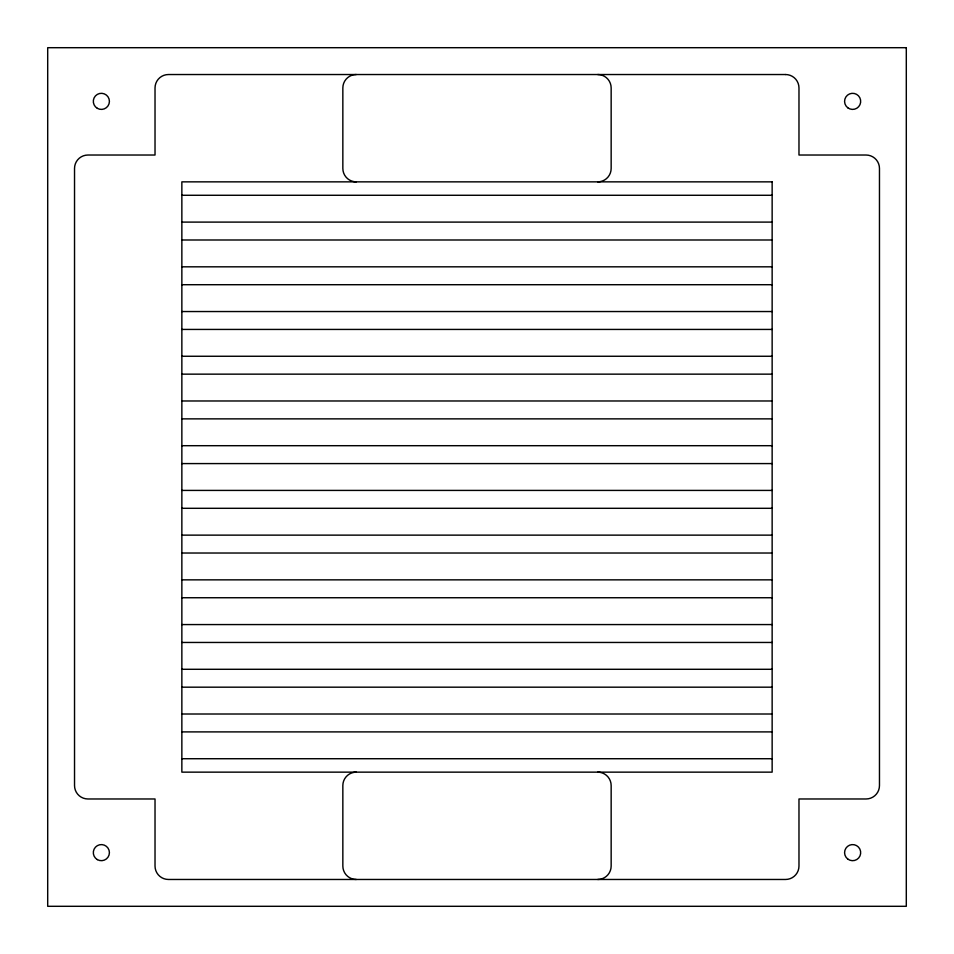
<?xml version="1.0" encoding="UTF-8"?>
<svg xmlns="http://www.w3.org/2000/svg" width="954" height="954" viewBox="0 0 954 954"><rect width="100%" height="100%" fill="white"/><g stroke="black" fill="none" stroke-linecap="round" stroke-linejoin="round"><path stroke-width="1.43" d="M181.856 195.272L772.144 195.272M181.856 222.103L772.144 222.103M181.856 239.991L772.144 239.991M181.856 266.822L772.144 266.822M181.856 284.709L772.144 284.709M181.856 311.541L772.144 311.541M181.856 329.428L772.144 329.428M181.856 356.259L772.144 356.259M181.856 374.147L772.144 374.147M181.856 400.978L772.144 400.978M181.856 418.866L772.144 418.866M181.856 445.697L772.144 445.697M181.856 463.584L772.144 463.584M181.856 490.416L772.144 490.416M181.856 508.303L772.144 508.303M181.856 535.134L772.144 535.134M181.856 553.022L772.144 553.022M181.856 579.853L772.144 579.853M181.856 597.741L772.144 597.741M181.856 624.572L772.144 624.572M181.856 642.459L772.144 642.459M181.856 669.291L772.144 669.291M181.856 687.178L772.144 687.178M181.856 714.009L772.144 714.009M181.856 731.897L772.144 731.897M181.856 758.728L772.144 758.728M597.741 181.856A13.416 13.416 0 0 0 611.156 168.441L611.156 87.947A13.416 13.416 0 0 0 597.741 74.531M356.259 181.856A13.416 13.416 0 0 1 342.844 168.441L342.844 87.947A13.416 13.416 0 0 1 356.259 74.531M356.259 879.469A13.416 13.416 0 0 1 342.844 866.053L342.844 785.559A13.416 13.416 0 0 1 356.259 772.144M597.741 772.144A13.416 13.416 0 0 1 611.156 785.559L611.156 866.053A13.416 13.416 0 0 1 597.741 879.469M906.3 47.7L47.7 47.7L47.7 906.3L906.3 906.3L906.3 47.7M785.559 74.531L168.441 74.531A13.416 13.416 0 0 0 155.025 87.947L155.025 155.025L87.947 155.025A13.416 13.416 0 0 0 74.531 168.441L74.531 785.559A13.416 13.416 0 0 0 87.947 798.975L155.025 798.975L155.025 866.053A13.416 13.416 0 0 0 168.441 879.469L785.559 879.469A13.416 13.416 0 0 0 798.975 866.053L798.975 798.975L866.053 798.975A13.416 13.416 0 0 0 879.469 785.559L879.469 168.441A13.416 13.416 0 0 0 866.053 155.025L798.975 155.025L798.975 87.947A13.416 13.416 0 0 0 785.559 74.531M772.144 181.856L181.856 181.856L181.856 772.144L772.144 772.144L772.144 181.856M847.736 107.754A8.049 8.049 0 0 0 860.615 102.412A8.049 8.049 0 0 0 849.561 93.921A8.049 8.049 0 0 0 847.736 107.754M97.344 108.339A8.049 8.049 0 0 0 109.412 101.362A8.049 8.049 0 0 0 97.344 94.386A8.049 8.049 0 0 0 97.344 108.339M97.344 859.614A8.049 8.049 0 0 0 109.412 852.637A8.049 8.049 0 0 0 97.344 845.661A8.049 8.049 0 0 0 97.344 859.614M847.736 859.029A8.049 8.049 0 0 0 860.615 853.687A8.049 8.049 0 0 0 849.561 845.196A8.049 8.049 0 0 0 847.736 859.029"/></g></svg>
